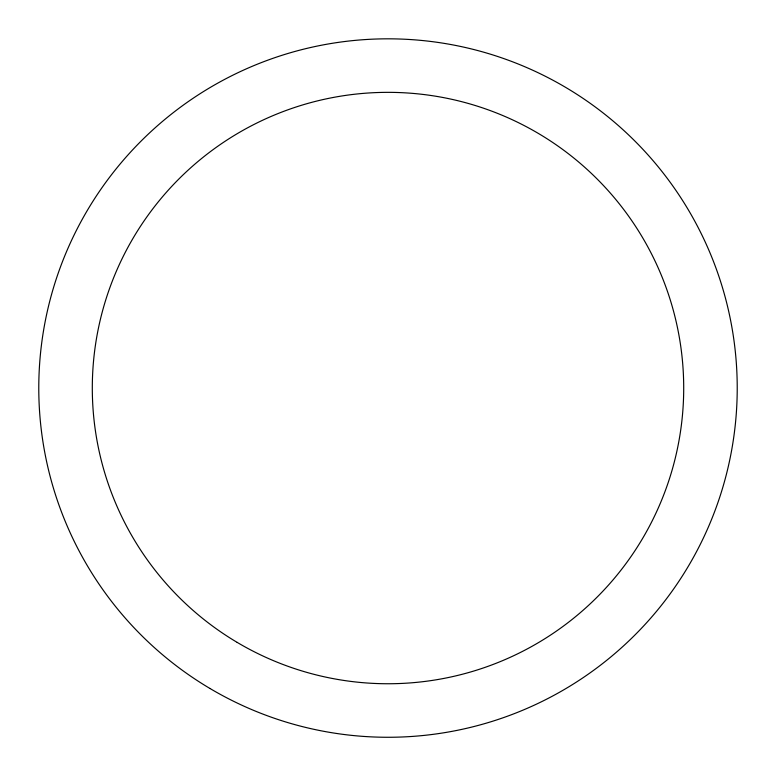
<?xml version="1.0" encoding="UTF-8"?>
<svg xmlns="http://www.w3.org/2000/svg" width="776" height="776" viewBox="0 0 776 776"><rect width="100%" height="100%" fill="white"/><g stroke="black" fill="none" stroke-linecap="round" stroke-linejoin="round"><path stroke-width="1.16" d="M209.879 688.428A349.219 349.219 0 0 0 737.2 392.113A349.219 349.219 0 0 0 216.921 83.604A349.219 349.219 0 0 0 209.879 688.428M237.175 642.392A295.704 295.704 0 0 0 683.685 391.492A295.704 295.704 0 0 0 243.14 130.261A295.704 295.704 0 0 0 237.175 642.392"/></g></svg>
